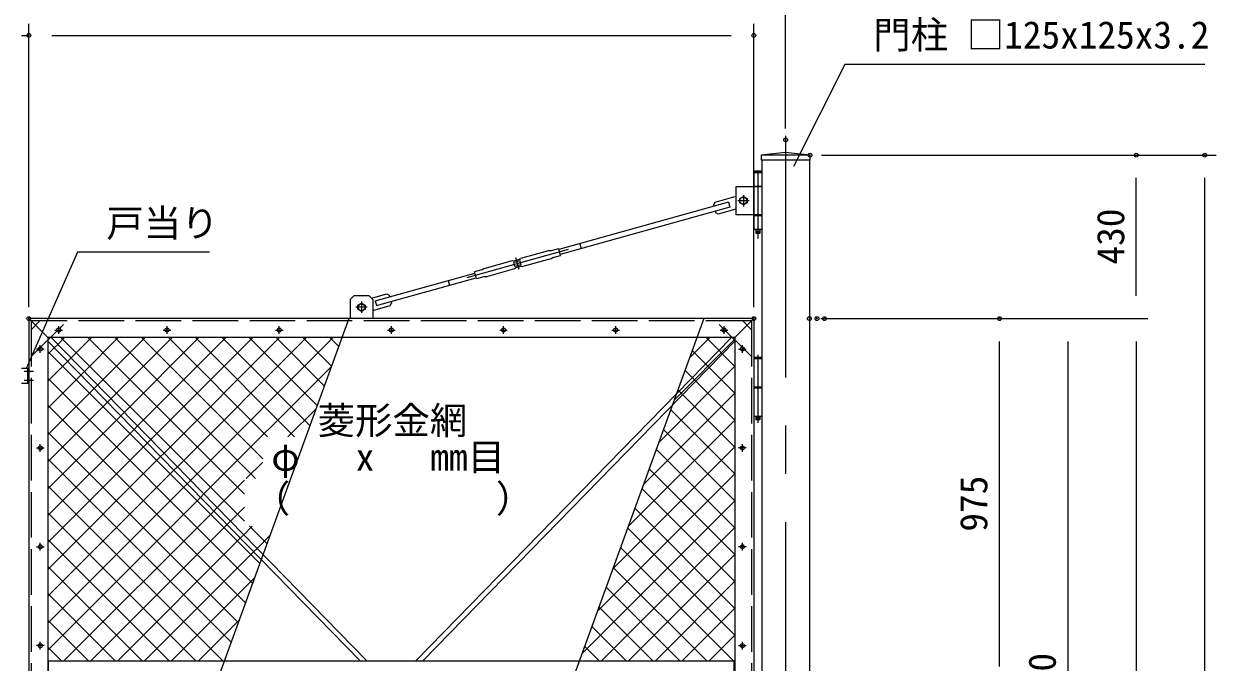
# Model space of a CAD drawing. Units: millimetres, scale not verified. Extents: x -6300 to 6300, y -4455 to 4455.
# Drawn here: x -2373 to 763, y -211 to 1467 of the extents above; entities that cross this region are included whole.
import ezdxf
from ezdxf.enums import TextEntityAlignment as Align

# ---------------------------------------------------------------- set-up
doc = ezdxf.new("R2010")
doc.units = ezdxf.units.MM
doc.header["$LTSCALE"] = 20
doc.header["$PDMODE"] = 32
doc.header["$PDSIZE"] = 10
doc.linetypes.add('DASHED', pattern=[7.5, 6, -1.5])
doc.linetypes.add('USER1', pattern=[50.8, 31.75, -6.35, 6.35, -6.35])
for name, color, linetype, lineweight in [('0-4_D-STR-DIM', 7, 'Continuous', 13), ('0-6_Defpoints', 8, 'Continuous', 25), ('0-7_D-STR-TXT', 7, 'Continuous', 13), ('0-8_D-STR2', 7, 'Continuous', 13), ('0-9_D-STR1', 1, 'Continuous', 25), ('0-A_D-BMK', 2, 'USER1', 13), ('0-B_D-STR3', 3, 'Continuous', 13)]:
    doc.layers.add(name, color=color, linetype=linetype, lineweight=lineweight)
doc.styles.add('ＭＳ ゴシック', font='')
doc.styles.get('ＭＳ ゴシック').set_extended_font_data('MS Gothic')

msp = doc.modelspace()

# ---------------------------------------------------------------- linework, layer by layer
at = {"layer": '0-4_D-STR-DIM'}
for p, q in [((-369.06, 1192.16), (-369.06, 1647.04)), ((-2359.56, 722.16), (-2359.56, 1467.04)), ((-2359.56, 722.16), (-2359.56, 1467.04)), ((-452.56, 722.16), (-452.56, 1467.04)), ((-2378.56, 1437.04), (-2359.56, 1437.04)), ((-2299.56, 1437.04), (-2239.56, 1437.04)), ((-2299.56, 1437.04), (-512.56, 1437.04)), ((-274.96, 1122.16), (583.44, 1122.16)), ((-274.96, 1122.16), (763.44, 1122.16)), ((553.44, 752.16), (553.44, 1062.16)), ((733.44, -1747.84), (733.44, 1062.16)), ((-276.56, 692.16), (223.44, 692.16)), ((-276.56, 692.16), (403.44, 692.16)), ((-256.56, 692.16), (583.44, 692.16)), ((-236.56, 692.16), (583.44, 692.16)), ((193.44, -222.84), (193.44, 632.16)), ((373.44, 632.16), (373.44, -1197.84)), ((553.44, 632.16), (553.44, -1247.84))]:
    msp.add_line(p, q, dxfattribs=at)
at = {"layer": '0-6_Defpoints'}
for p, q in [((-1518.02, 692.16), (-2227.76, -1257.84)), ((-584.37, 692.16), (-1294.11, -1257.84))]:
    msp.add_line(p, q, dxfattribs=at)
for p in [(-2359.56, 1437.04), (-452.56, 1437.04), (-369.06, 1162.16), (-304.96, 1122.16), (553.44, 1122.16), (733.44, 1122.16), (-2359.56, 692.16), (-452.56, 692.16), (-306.56, 692.16), (-286.56, 692.16), (-266.56, 692.16), (193.44, 692.16)]:
    msp.add_point(p, dxfattribs=at)
at = {"layer": '0-7_D-STR-TXT'}
for points in [[(733.38, 1360.32), (-212.93, 1360.32), (-348.62, 1092.19)], [(-1884.66, 866.57), (-2232.11, 866.57), (-2366.32, 561.05)]]:
    msp.add_lwpolyline(points, dxfattribs=at)
at = {"layer": '0-8_D-STR2'}
for p, q in [((-2283.54, 624.48), (-2265.86, 642.16)), ((-1792.48, 159.52), (-2275.12, 642.16)), ((-2248.59, 588.72), (-2195.15, 642.16)), ((-2213.65, 552.96), (-2124.44, 642.16)), ((-1792.48, 230.23), (-2204.41, 642.16)), ((-2178.7, 517.19), (-2053.73, 642.16)), ((-2143.75, 481.43), (-1983.02, 642.16)), ((-1763.19, 271.65), (-2133.7, 642.16)), ((-2108.81, 445.66), (-1912.31, 642.16)), ((-2073.86, 409.9), (-1841.6, 642.16)), ((-1744.61, 323.78), (-2062.99, 642.16)), ((-2038.92, 374.13), (-1770.89, 642.16)), ((-2003.97, 338.37), (-1700.18, 642.16)), ((-1731.51, 381.4), (-1992.28, 642.16)), ((-1969.02, 302.6), (-1629.47, 642.16)), ((-1934.08, 266.84), (-1558.75, 642.16)), ((-1660.8, 381.4), (-1921.57, 642.16)), ((-1620.18, 411.48), (-1850.86, 642.16)), ((-1601.31, 463.33), (-1780.15, 642.16)), ((-1582.44, 515.17), (-1709.44, 642.16)), ((-1563.57, 567.01), (-1638.73, 642.16)), ((-1544.7, 618.85), (-1568.01, 642.16)), ((-662.35, 477.91), (-503.33, 636.93)), ((-621.88, 589.08), (-568.8, 642.16)), ((-502.56, 566.66), (-578.07, 642.16)), ((-2309.56, 598.46), (-2292.73, 615.29)), ((-1752.26, 48.59), (-2309.56, 605.89)), ((-2292.73, 615.29), (-2283.54, 624.48)), ((-502.56, 495.95), (-614.9, 608.28)), ((-2309.56, 527.75), (-2257.79, 579.53)), ((-2257.79, 579.53), (-2248.59, 588.72)), ((-702.81, 366.73), (-502.56, 566.98)), ((-2309.56, 457.04), (-2222.84, 543.76)), ((-1771.13, -3.25), (-2309.56, 535.18)), ((-2222.84, 543.76), (-2213.65, 552.96)), ((-502.56, 425.24), (-633.76, 556.44)), ((-2309.56, 386.33), (-2187.89, 508)), ((-2187.89, 508), (-2178.7, 517.19)), ((-502.56, 354.53), (-652.63, 504.6)), ((-2309.56, 315.62), (-2152.95, 472.23)), ((-2152.95, 472.23), (-2143.75, 481.43)), ((-743.28, 255.56), (-502.56, 496.27)), ((-1790, -55.09), (-2309.56, 464.47)), ((-2118, 436.47), (-2108.81, 445.66)), ((-1678.1, 381.4), (-1604.25, 455.24)), ((-502.56, 283.82), (-671.5, 452.76)), ((-2309.56, 244.91), (-2118, 436.47)), ((-2083.06, 400.7), (-2073.86, 409.9)), ((-783.74, 144.38), (-502.56, 425.56)), ((-2309.56, 174.2), (-2083.06, 400.7)), ((-1808.87, -106.93), (-2309.56, 393.76)), ((-502.56, 213.11), (-690.37, 400.92)), ((-2309.56, 103.48), (-2048.11, 364.94)), ((-2048.11, 364.94), (-2038.92, 374.13)), ((-824.21, 33.21), (-502.56, 354.85)), ((-502.56, 142.4), (-709.24, 349.07)), ((-2309.56, 32.77), (-2013.16, 329.18)), ((-1827.74, -158.78), (-2309.56, 323.05)), ((-2013.16, 329.18), (-2003.97, 338.37)), ((-1787.85, 271.65), (-1744.61, 314.89)), ((-2309.56, -37.94), (-1978.22, 293.41)), ((-1978.22, 293.41), (-1969.02, 302.6)), ((-864.67, -77.97), (-502.56, 284.14)), ((-502.56, 71.69), (-728.11, 297.23)), ((-2309.56, -108.65), (-1943.27, 257.65)), ((-1849.39, -207.84), (-2309.56, 252.34)), ((-1943.27, 257.65), (-1934.08, 266.84)), ((-502.56, 0.98), (-746.98, 245.39)), ((-905.13, -189.14), (-502.56, 213.43)), ((-502.56, -69.73), (-765.85, 193.55)), ((-1920.1, -207.84), (-2309.56, 181.63)), ((-1733.39, 100.43), (-1778.97, 146.02)), ((-853.12, -207.84), (-502.56, 142.72)), ((-502.56, -140.44), (-784.72, 141.71)), ((-1990.81, -207.84), (-2309.56, 110.92)), ((-505.88, -207.84), (-803.58, 89.86)), ((-782.41, -207.84), (-502.56, 72.01)), ((-2061.52, -207.84), (-2309.56, 40.21)), ((-576.59, -207.84), (-822.45, 38.02)), ((-1984.49, -207.84), (-1766.11, 10.54)), ((-711.7, -207.84), (-502.56, 1.3)), ((-2132.23, -207.84), (-2309.56, -30.5)), ((-647.3, -207.84), (-841.32, -13.82)), ((-718.01, -207.84), (-860.19, -65.66)), ((-640.99, -207.84), (-502.56, -69.41)), ((-2202.94, -207.84), (-2309.56, -101.21)), ((-1913.78, -207.84), (-1806.58, -100.63)), ((-788.73, -207.84), (-879.06, -117.5)), ((-570.28, -207.84), (-502.56, -140.13)), ((-2273.65, -207.84), (-2309.56, -171.92)), ((-859.44, -207.84), (-897.93, -169.34))]:
    msp.add_line(p, q, dxfattribs=at)
for points in [[(-2309.56, -179.36), (-1908.32, 221.88), (-1899.13, 231.08), (-1563.79, 566.42)], [(-2267.33, -207.84), (-1873.38, 186.12), (-1864.18, 195.31), (-1792.48, 267.01)], [(-2196.62, -207.84), (-1838.43, 150.35), (-1829.24, 159.55), (-1792.48, 196.3)], [(-2125.91, -207.84), (-1803.49, 114.59), (-1794.29, 123.78), (-1772.06, 146.02)], [(-2055.2, -207.84), (-1768.54, 78.82), (-1759.35, 88.02), (-1725.65, 121.72)]]:
    msp.add_lwpolyline(points, dxfattribs=at)
at = {"layer": '0-9_D-STR1'}
for p, q in [((-304.96, 1122.16), (-433.16, 1122.16)), ((-433.16, 1122.16), (-433.16, 1109.16)), ((-304.96, 1109.16), (-433.16, 1109.16)), ((-431.56, 1109.16), (-431.56, -1807.84)), ((-306.56, 1109.16), (-306.56, -1807.84)), ((-304.96, 1122.16), (-304.96, 1109.16)), ((-2359.56, 692.16), (-2359.56, -265.84)), ((-452.56, 692.16), (-2359.56, 692.16)), ((-2359.56, 692.16), (-2309.56, 642.16)), ((-452.56, 692.16), (-502.56, 642.16)), ((-452.56, 692.16), (-452.56, -1257.84)), ((-2309.56, 642.16), (-2309.56, -265.84)), ((-502.56, 642.16), (-2309.56, 642.16)), ((-502.56, 642.16), (-502.56, -1207.84))]:
    msp.add_line(p, q, dxfattribs=at)
at = {"layer": '0-9_D-STR1', "linetype": 'DASHED'}
for p, q in [((-2353.56, 686.16), (-2353.56, -265.84)), ((-458.81, 686.16), (-2353.31, 686.16)), ((-458.56, 686.16), (-458.56, -1251.84))]:
    msp.add_line(p, q, dxfattribs=at)
at = {"layer": '0-9_D-STR1'}
msp.add_lwpolyline([(-304.96, 1122.16), (-369.06, 1129.16), (-433.16, 1122.16)], dxfattribs=at)
at = {"layer": '0-A_D-BMK'}
for p, q in [((-369.06, 1172.7), (-369.06, -1845.7)), ((-442.06, 1081.19), (-442.06, 902.57)), ((-480.06, 1016.96), (-480.06, 987.36)), ((-465.26, 1002.16), (-494.86, 1002.16)), ((-438.06, 921.16), (-446.06, 921.16)), ((-941.28, 873.6), (-1207.14, 799.49)), ((-1069.95, 821.27), (-1078.42, 851.64)), ((-1469.76, 722.16), (-1499.36, 722.16)), ((-1484.56, 736.96), (-1484.56, 707.36)), ((-2291.06, 662.16), (-2271.06, 662.16)), ((-2281.06, 652.16), (-2281.06, 672.16)), ((-2006.06, 662.16), (-1986.06, 662.16)), ((-1996.06, 652.16), (-1996.06, 672.16)), ((-1711.06, 662.16), (-1691.06, 662.16)), ((-1701.06, 652.16), (-1701.06, 672.16)), ((-1416.06, 662.16), (-1396.06, 662.16)), ((-1406.06, 652.16), (-1406.06, 672.16)), ((-1121.06, 662.16), (-1101.06, 662.16)), ((-1111.06, 652.16), (-1111.06, 672.16)), ((-826.06, 662.16), (-806.06, 662.16)), ((-816.06, 652.16), (-816.06, 672.16)), ((-541.06, 662.16), (-521.06, 662.16)), ((-531.06, 652.16), (-531.06, 672.16)), ((-2319.56, 612.16), (-2339.56, 612.16)), ((-2329.56, 602.16), (-2329.56, 622.16)), ((-492.56, 612.16), (-472.56, 612.16)), ((-482.56, 602.16), (-482.56, 622.16)), ((-442.06, 596.7), (-442.06, 418.08)), ((-2372.06, 554.16), (-2347.06, 554.16)), ((-2372.06, 530.16), (-2347.06, 530.16)), ((-438.06, 431.16), (-446.06, 431.16)), ((-2339.56, 352.16), (-2319.56, 352.16)), ((-2329.56, 342.16), (-2329.56, 362.16)), ((-472.56, 352.16), (-492.56, 352.16)), ((-482.56, 342.16), (-482.56, 362.16)), ((-2329.56, 82.16), (-2329.56, 102.16)), ((-482.56, 82.16), (-482.56, 102.16)), ((-2339.56, 92.16), (-2319.56, 92.16)), ((-472.56, 92.16), (-492.56, 92.16)), ((-2319.56, -167.84), (-2339.56, -167.84)), ((-2329.56, -177.84), (-2329.56, -157.84)), ((-492.56, -167.84), (-472.56, -167.84)), ((-482.56, -177.84), (-482.56, -157.84))]:
    msp.add_line(p, q, dxfattribs=at)
at = {"layer": '0-B_D-STR3'}
for p, q in [((-452.56, 1076.16), (-431.56, 1076.16)), ((-452.56, 1076.16), (-452.56, 926.16)), ((-450.56, 1080.16), (-451.56, 1079.16)), ((-451.56, 1079.16), (-451.56, 1076.16)), ((-432.56, 1079.16), (-451.56, 1079.16)), ((-433.56, 1080.16), (-450.56, 1080.16)), ((-432.56, 1079.16), (-433.56, 1080.16)), ((-432.56, 1079.16), (-432.56, 1076.16)), ((-431.56, 1076.16), (-431.56, 926.16)), ((-452.56, 1040.16), (-431.56, 1040.16)), ((-500.06, 1013.2), (-555.37, 997.78)), ((-519.1, 998.03), (-965.18, 873.69)), ((-515.61, 985.51), (-961.69, 861.16)), ((-555.37, 997.78), (-558.84, 991.62)), ((-558.84, 991.62), (-557.64, 987.29)), ((-554.15, 974.77), (-552.94, 970.43)), ((-500.06, 979.98), (-546.78, 966.96)), ((-519.1, 998.03), (-515.61, 985.51)), ((-546.78, 966.96), (-552.94, 970.43)), ((-431.56, 965.16), (-500.06, 965.16)), ((-431.56, 962.16), (-452.56, 962.16)), ((-431.56, 926.16), (-452.56, 926.16)), ((-447.06, 926.16), (-447.06, 917.16)), ((-446.06, 916.16), (-447.06, 917.16)), ((-437.06, 917.16), (-447.06, 917.16)), ((-438.06, 916.16), (-446.06, 916.16)), ((-909.97, 889.08), (-906.48, 876.55)), ((-1068.44, 847.5), (-1084.81, 842.93)), ((-992.39, 870.77), (-1066.08, 850.23)), ((-986.51, 849.58), (-1060.18, 829.04)), ((-991.35, 870.95), (-986.29, 871.03)), ((-985.33, 850.07), (-981.13, 852.52)), ((-985.25, 871.21), (-965.98, 876.58)), ((-980.15, 852.9), (-960.88, 858.28)), ((-960.88, 858.28), (-965.98, 876.58)), ((-1168.27, 820.19), (-1187.54, 814.82)), ((-1162.91, 823.13), (-1167.29, 820.58)), ((-1088.24, 844.06), (-1162.53, 823.35)), ((-1082.33, 822.86), (-1156.02, 802.32)), ((-1084.95, 843.42), (-1088.24, 844.06)), ((-1084.81, 842.93), (-1084.95, 843.42)), ((-1067.5, 844.13), (-1083.87, 839.56)), ((-1080.92, 828.97), (-1083.87, 839.56)), ((-1079.85, 825.11), (-1082.33, 822.86)), ((-1064.54, 833.53), (-1080.92, 828.97)), ((-1063.6, 830.16), (-1079.98, 825.6)), ((-1079.85, 825.11), (-1079.98, 825.6)), ((-1064.54, 833.53), (-1067.5, 844.13)), ((-1063.47, 829.68), (-1063.6, 830.16)), ((-1063.47, 829.68), (-1060.18, 829.04)), ((-1449.02, 738.82), (-1186.73, 811.93)), ((-1445.52, 726.3), (-1183.24, 799.41)), ((-1256.7, 792.25), (-1253.21, 779.73)), ((-1182.43, 796.52), (-1187.54, 814.82)), ((-1163.17, 801.89), (-1182.43, 796.52)), ((-1157.06, 802.15), (-1162.13, 802.06)), ((-1504.56, 752.16), (-1514.56, 742.16)), ((-1514.56, 742.16), (-1514.56, 692.16)), ((-1464.56, 752.16), (-1504.56, 752.16)), ((-1464.56, 752.16), (-1454.56, 742.16)), ((-1454.56, 742.16), (-1454.56, 692.16)), ((-1454.56, 713.92), (-1409.26, 726.54)), ((-1449.02, 738.82), (-1445.52, 726.3)), ((-1409.26, 726.54), (-1405.79, 732.7)), ((-1406.99, 737.04), (-1405.79, 732.7)), ((-2309.56, 632.52), (-1488.44, -207.84)), ((-2300.81, 642.16), (-1470.26, -207.84)), ((-511.32, 642.16), (-1341.87, -207.84)), ((-502.56, 632.52), (-1323.69, -207.84)), ((-431.56, 586.16), (-452.56, 586.16)), ((-452.56, 586.16), (-452.56, 435.16)), ((-450.56, 590.16), (-451.56, 589.16)), ((-451.56, 589.16), (-451.56, 586.16)), ((-432.56, 589.16), (-451.56, 589.16)), ((-433.56, 590.16), (-450.56, 590.16)), ((-432.56, 589.16), (-433.56, 590.16)), ((-432.56, 589.16), (-432.56, 586.16)), ((-431.56, 586.16), (-431.56, 435.16)), ((-2378.56, 562.16), (-2359.56, 562.16)), ((-2363.56, 562.16), (-2363.56, 522.16)), ((-2378.56, 522.16), (-2359.56, 522.16)), ((-431.56, 512.16), (-452.56, 512.16)), ((-431.56, 509.16), (-452.56, 509.16)), ((-431.56, 435.16), (-452.56, 435.16)), ((-447.56, 435.16), (-447.56, 427.16)), ((-446.56, 426.16), (-447.56, 427.16)), ((-436.56, 427.16), (-447.56, 427.16)), ((-437.56, 426.16), (-446.56, 426.16)), ((-436.56, 427.16), (-437.56, 426.16)), ((-436.56, 435.16), (-436.56, 427.16)), ((-2309.56, -207.84), (-502.56, -207.84)), ((-2307.56, -265.84), (-2307.56, -207.84)), ((-504.56, -357.84), (-504.56, -207.84))]:
    msp.add_line(p, q, dxfattribs=at)
at = {"layer": '0-B_D-STR3', "linetype": 'DASHED'}
for p, q in [((-2353.56, 662.99), (-2330.34, 686.16)), ((-2353.56, 592.16), (-2259.56, 686.16)), ((-458.56, 592.34), (-552.56, 686.16)), ((-458.56, 662.99), (-481.79, 686.16))]:
    msp.add_line(p, q, dxfattribs=at)
at = {"layer": '0-B_D-STR3'}
for points in [[(-431.56, 1039.16), (-500.06, 1039.16), (-500.06, 965.16)], [(-437.06, 926.16), (-437.06, 917.16), (-438.06, 916.16)], [(-1068.44, 847.5), (-1068.57, 847.98), (-1066.08, 850.23)], [(-1458.45, 746.05), (-1417.85, 757.37), (-1411.69, 753.89), (-1410.48, 749.56)]]:
    msp.add_lwpolyline(points, dxfattribs=at)
for points in [[(-470.56, 996.68), (-480.06, 991.19), (-489.56, 996.68), (-489.56, 1007.65), (-480.06, 1013.13), (-470.56, 1007.65)], [(-1475.06, 716.68), (-1484.56, 711.19), (-1494.06, 716.68), (-1494.06, 727.65), (-1484.56, 733.13), (-1475.06, 727.65)]]:
    msp.add_lwpolyline(points, close=True, dxfattribs=at)
for centre, radius in [((-480.06, 1002.16), 9), ((-442.06, 921.16), 2), ((-1484.56, 722.16), 9), ((-2281.06, 662.16), 5.25), ((-1996.06, 662.16), 5.25), ((-1701.06, 662.16), 5.25), ((-1406.06, 662.16), 5.25), ((-1111.06, 662.16), 5.25), ((-816.06, 662.16), 5.25), ((-531.06, 662.16), 5.25), ((-2329.56, 612.16), 5.25), ((-482.56, 612.16), 5.25), ((-442.06, 431.16), 2), ((-2329.56, 352.16), 5.25), ((-482.56, 352.16), 5.25), ((-2329.56, 92.16), 5.25), ((-482.56, 92.16), 5.25), ((-2329.56, -167.84), 5.25), ((-482.56, -167.84), 5.25)]:
    msp.add_circle(centre, radius, dxfattribs=at)
for centre, start, end in [((-991.05, 865.96), 93.48082, 105.57558), ((-987.85, 854.39), 285.57558, 300.18043), ((-986.59, 876.02), 273.48082, 285.57558), ((-978.8, 848.09), 105.57558, 117.67034), ((-1169.61, 825.01), 285.57558, 297.67034), ((-1160.59, 818.7), 105.57558, 117.67034), ((-1161.83, 797.07), 93.48082, 105.57558), ((-1157.37, 807.14), 273.48082, 285.57558)]:
    msp.add_arc(centre, 5, start, end, dxfattribs=at)

# ---------------------------------------------------------------- texts
at = {"layer": '0-4_D-STR-DIM', "style": 'ＭＳ ゴシック'}
for s, p in [('430', (543.31, 834.41)), ('975', (183.31, 131.95)), ('1950', (363.31, -383.19))]:
    msp.add_text(s, height=72.14, rotation=90, dxfattribs=at).set_placement(p, align=Align.BOTTOM_LEFT)
at = {"layer": '0-7_D-STR-TXT', "style": 'ＭＳ ゴシック'}
for s, p in [('門柱 □125x125x3.2', (-138.44, 1380.72)), ('戸当り', (-2155.73, 885.83)), ('菱形金網', (-1599.98, 366.75)), ('φ   x   mm目', (-1721.81, 270.72)), ('（\u3000\u3000   \u3000\u3000）', (-1770.54, 161.07))]:
    msp.add_text(s, height=72.14, dxfattribs=at).set_placement(p, align=Align.BOTTOM_LEFT)

doc.saveas('drawing.dxf')
